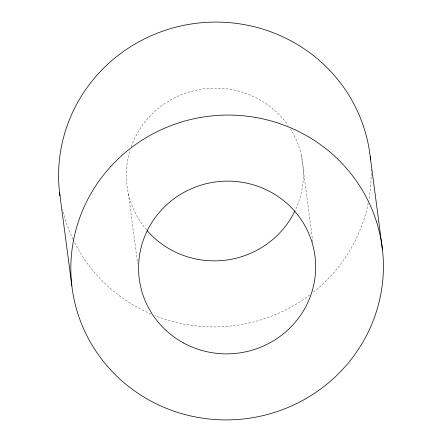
<?xml version="1.0" encoding="UTF-8"?>
<svg xmlns="http://www.w3.org/2000/svg" width="442" height="442" viewBox="0 0 442 442"><rect width="100%" height="100%" fill="white"/><g stroke="black" fill="none" stroke-linecap="round" stroke-linejoin="round"><path stroke-width="0.33" stroke-dasharray="2.21 1.66" d="M301.372 155.374L312.803 242.216M128.384 193.635L137.567 263.377M371.109 169.325A156.357 152.352 -7.5 0 1 368.705 200.436M368.192 203.121A156.357 152.352 -7.5 0 1 312.599 292.814M309.859 294.919A156.357 152.352 -7.5 0 1 154.827 315.616M151.065 314.058A156.357 152.352 -7.5 0 1 73.289 239.967M72.996 239.354A156.357 152.352 -7.5 0 1 62.471 209.254M290.372 128.849A88.604 86.334 -7.5 0 1 295.201 210.364M146.551 229.906A88.604 86.334 -7.5 0 1 130.147 149.921M131.213 146.716A88.604 86.334 -7.5 0 1 203.287 88.953A88.604 86.334 -7.5 0 1 288.134 125.484"/><path stroke-width="0.66" d="M370.192 156.468L382.435 249.465A156.357 152.352 -7.5 0 1 164.573 407.585A156.357 152.352 -7.5 0 1 134.357 145.44A156.357 152.352 -7.5 0 1 382.435 249.465M59.565 192.535L71.808 285.532M59.99 195.889A156.357 152.352 -7.5 0 1 197.43 23.155A156.357 152.352 -7.5 0 1 370.54 159.827M294.908 210.972A88.604 86.334 -7.5 0 1 146.993 230.42M183.391 342.887A88.604 86.334 -7.5 0 0 315.682 266.299A88.604 86.334 -7.5 0 0 182.292 193.303A88.604 86.334 -7.5 0 0 183.391 342.887"/></g></svg>
